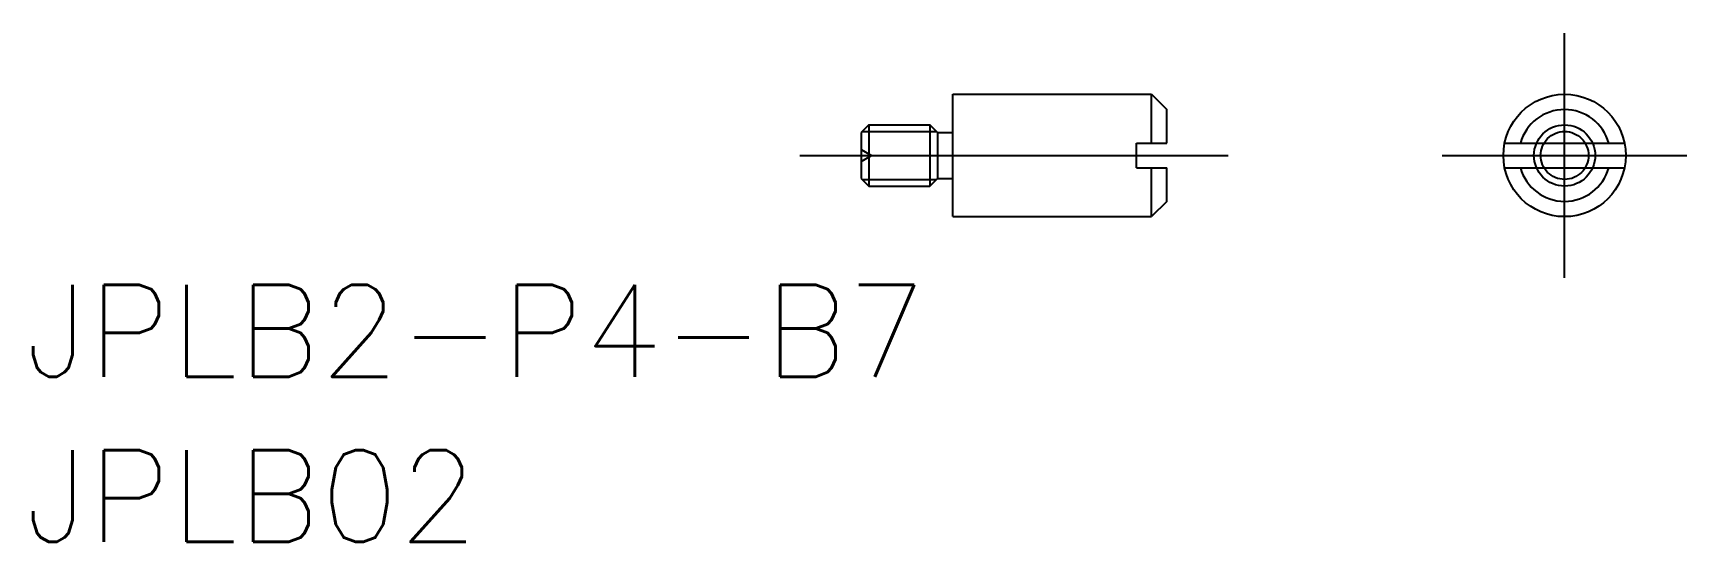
# Model space of a CAD drawing. Extents: x -50.1 to 4, y -12.6 to 4.
import ezdxf

# ---------------------------------------------------------------- set-up
doc = ezdxf.new("R2010")
doc.units = 0
doc.linetypes.add('CENTER', pattern=[50.8, 31.75, -6.35, 6.35, -6.35])
doc.linetypes.add('DASHED', pattern=[19.05, 12.7, -6.35])
doc.layers.get('0').update_dxf_attribs({"linetype": 'CONTINUOUS'})
doc.layers.add('CENTER', color=1, linetype='CENTER')
doc.styles.get("Standard").update_dxf_attribs({"font": 'txt.shx', "height": 3, "bigfont": 'bigfont.shx'})

msp = doc.modelspace()

# ---------------------------------------------------------------- linework, layer by layer
at = {"color": 7, "linetype": 'CONTINUOUS'}
for p, q in [((-20, 2), (-13.5, 2)), ((-20, -2), (-20, 2)), ((-13.5, 2), (-13, 1.5)), ((-13.5, 0.4), (-13.5, 2)), ((-13, 0.4), (-13, 1.5)), ((-22.75, 1), (-23, 0.75)), ((-23, 0.75), (-23, -0.75)), ((-22.75, 1), (-22.75, -1)), ((-22.75, 1), (-20.75, 1)), ((-20.5, 0.75), (-20.75, 1)), ((-20.75, 1), (-20.75, -1)), ((-20.5, 0.75), (-20, 0.75)), ((-20.5, 0.75), (-20.5, -0.75)), ((-14, 0.4), (-13, 0.4)), ((-14, -0.4), (-14, 0.4)), ((-1.96, 0.4), (1.96, 0.4)), ((-14, -0.4), (-13, -0.4)), ((-13.5, -2), (-13.5, -0.4)), ((-13, -1.5), (-13, -0.4)), ((-1.96, -0.4), (1.96, -0.4)), ((-23, -0.75), (-22.75, -1)), ((-22.75, -1), (-20.75, -1)), ((-20.75, -1), (-20.5, -0.75)), ((-20.5, -0.75), (-20, -0.75)), ((-13, -1.5), (-13.5, -2)), ((-20, -2), (-13.5, -2))]:
    msp.add_line(p, q, dxfattribs=at)
at = {"color": 3, "linetype": 'CONTINUOUS'}
for p, q in [((-22.966, 0.784), (-20.533, 0.784)), ((-22.966, -0.784), (-20.533, -0.784))]:
    msp.add_line(p, q, dxfattribs=at)
at = {"color": 3, "linetype": 'DASHED'}
for p in [(-23, 0.2), (-23, -0.2)]:
    msp.add_line(p, (-22.654, 0), dxfattribs=at)
at = {"color": 7, "linetype": 'CONTINUOUS'}
msp.add_circle((0, 0), 2, dxfattribs=at)
at = {"color": 3, "linetype": 'DASHED'}
for radius in [1, 0.783]:
    msp.add_circle((0, 0), radius, dxfattribs=at)
at = {"color": 7, "linetype": 'CONTINUOUS'}
for start, end in [(15.466, 164.534), (195.466, 344.534)]:
    msp.add_arc((0, 0), 1.5, start, end, dxfattribs=at)
at = {"layer": 'CENTER', "color": 1, "linetype": 'CENTER'}
for p, q in [((0, -4), (0, 4)), ((-25, 0), (-11, 0)), ((-4, 0), (4, 0))]:
    msp.add_line(p, q, dxfattribs=at)

# ---------------------------------------------------------------- texts
at = {"color": 7, "linetype": 'CONTINUOUS'}
for s, p in [('JPLB2-P4-B7', (-50.326, -7.231)), ('JPLB02', (-50.326, -12.631))]:
    msp.add_text(s, height=3, dxfattribs=at).set_placement(p)

doc.saveas('drawing.dxf')
